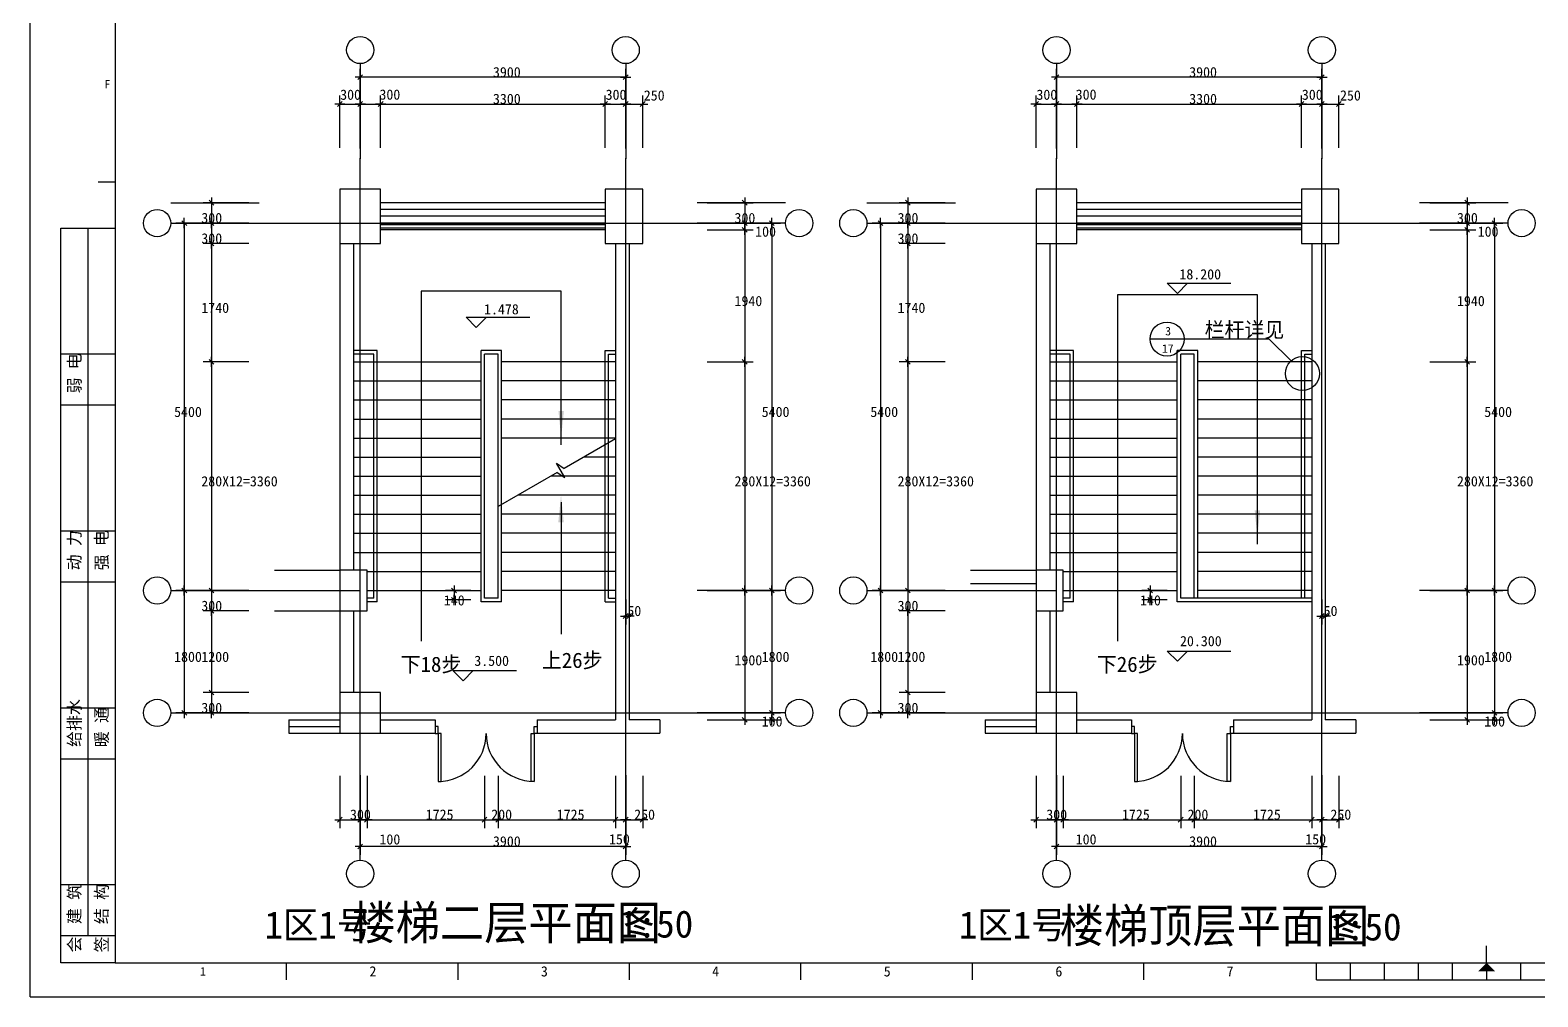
# Model space of a CAD drawing. Header units: metres. Extents: x 436269 to 478319, y -9460 to 20240.
# Drawn here: x 436269 to 458422, y -9460 to 4749 of the extents above; entities that cross this region are included whole.
import ezdxf

# ---------------------------------------------------------------- set-up
doc = ezdxf.new("R2010")
doc.units = ezdxf.units.M
for name, color, linetype in [('AXIS', 3, 'Continuous'), ('DOTE', 251, 'Continuous'), ('PUB_DIM', 3, 'Continuous'), ('STAIR1', 4, 'Continuous'), ('TEXT', 7, 'Continuous'), ('TK', 9, 'Continuous'), ('WALL', 2, 'Continuous'), ('WINDOW', 142, 'Continuous'), ('文字', 21, 'Continuous'), ('详细尺寸', 3, 'Continuous')]:
    doc.layers.add(name, color=color, linetype=linetype)

# ---------------------------------------------------------------- blocks, each defined once
blk = doc.blocks.new('_DIMX')
blk.add_line((-150, 0), (150, 0))
blk.add_lwpolyline([(-70, -70), (70, 70)])

msp = doc.modelspace()

# ---------------------------------------------------------------- linework, layer by layer
for p, q in [((441419.1, 2413.38), (440819.1, 2413.38)), ((440819.1, 2413.38), (440819.1, 1613.38)), ((441419.1, 1613.38), (441419.1, 2413.38)), ((445269.1, 2413.38), (444719.1, 2413.38)), ((444719.1, 2413.38), (444719.1, 1613.38)), ((445269.1, 1613.38), (445269.1, 2413.38)), ((451648.99, 2413.38), (451048.99, 2413.38)), ((451048.99, 2413.38), (451048.99, 1613.38)), ((451648.99, 1613.38), (451648.99, 2413.38)), ((455498.99, 2413.38), (454948.99, 2413.38)), ((454948.99, 2413.38), (454948.99, 1613.38)), ((455498.99, 1613.38), (455498.99, 2413.38)), ((444719.1, 1913.38), (441419.1, 1913.38)), ((444719.1, 1813.38), (441419.1, 1813.38)), ((454948.99, 1913.38), (451648.99, 1913.38)), ((454948.99, 1813.38), (451648.99, 1813.38)), ((440819.1, 1613.38), (441419.1, 1613.38)), ((444719.1, 1613.38), (445269.1, 1613.38)), ((451048.99, 1613.38), (451648.99, 1613.38)), ((454948.99, 1613.38), (455498.99, 1613.38)), ((441219.1, -3186.62), (440819.1, -3186.62)), ((440819.1, -3186.62), (440819.1, -3786.62)), ((441219.1, -3786.62), (441219.1, -3186.62)), ((450087.91, -3186.62), (451048.99, -3186.62)), ((451448.99, -3186.62), (451048.99, -3186.62)), ((451048.99, -3186.62), (451048.99, -3786.62)), ((451448.99, -3786.62), (451448.99, -3186.62)), ((450087.91, -3386.62), (451048.99, -3386.62)), ((440819.1, -3786.62), (441219.1, -3786.62)), ((451048.99, -3786.62), (451448.99, -3786.62)), ((441419.1, -4986.62), (440819.1, -4986.62)), ((440819.1, -4986.62), (440819.1, -5586.62)), ((441419.1, -5586.62), (441419.1, -4986.62)), ((451648.99, -4986.62), (451048.99, -4986.62)), ((451048.99, -4986.62), (451048.99, -5586.62)), ((451648.99, -5586.62), (451648.99, -4986.62)), ((441469.1, -5386.62), (442169.1, -5386.62)), ((440819.1, -5586.62), (441419.1, -5586.62)), ((451048.99, -5586.62), (451648.99, -5586.62))]:
    msp.add_line(p, q)
for points in [[(442219.1, -5486.62), (442219.1, -5588.62), (442264.1, -5588.62), (442264.1, -5486.62)], [(443719.1, -5486.62), (443719.1, -5588.62), (443674.1, -5588.62), (443674.1, -5486.62)], [(452448.99, -5486.62), (452448.99, -5588.62), (452493.99, -5588.62), (452493.99, -5486.62)], [(453948.99, -5486.62), (453948.99, -5588.62), (453903.99, -5588.62), (453903.99, -5486.62)], [(442264.1, -5588.62), (442264.1, -6293.62), (442309.1, -6293.62), (442309.1, -5588.62)], [(443674.1, -5588.62), (443674.1, -6293.62), (443629.1, -6293.62), (443629.1, -5588.62)], [(452493.99, -5588.62), (452493.99, -6293.62), (452538.99, -6293.62), (452538.99, -5588.62)], [(453903.99, -5588.62), (453903.99, -6293.62), (453858.99, -6293.62), (453858.99, -5588.62)]]:
    msp.add_lwpolyline(points, close=True)
for centre in [(441119.1, 4457.34), (445019.1, 4457.34), (451348.99, 4457.34), (455248.99, 4457.34), (438134.24, 1913.38), (447567.94, 1913.38), (448364.12, 1913.38), (458183.86, 1913.38), (438134.24, -3486.62), (447567.94, -3486.62), (448364.12, -3486.62), (458183.86, -3486.62), (438134.24, -5286.62), (447567.94, -5286.62), (448364.12, -5286.62), (458183.86, -5286.62), (441119.1, -7649.56), (445019.1, -7649.56), (451348.99, -7649.56), (455248.99, -7649.56)]:
    msp.add_circle(centre, 200)
for centre, start, end in [((442264.1, -5588.62), 270, 0), ((443674.1, -5588.62), 180, 270), ((452493.99, -5588.62), 270, 0), ((453903.99, -5588.62), 180, 270)]:
    msp.add_arc(centre, 705, start, end)
for points in [[(444071.29, -1246.62), (444111.29, -846.62), (444031.29, -846.62)], [(444069.1, -2086.62), (444029.1, -2486.62), (444109.1, -2486.62)], [(454301.18, -2708.14), (454341.18, -2308.14), (454261.18, -2308.14)]]:
    msp.add_solid(points)
at = {"layer": 'AXIS'}
for p, q in [((441119.1, 4257.34), (441119.1, 2857.34)), ((445019.1, 4257.34), (445019.1, 2857.34)), ((451348.99, 4257.34), (451348.99, 2857.34)), ((455248.99, 4257.34), (455248.99, 2857.34)), ((441119.1, 3007.34), (441119.1, 4182.34)), ((445018.6, 4057.34), (441119.6, 4057.34)), ((445019.1, 3007.34), (445019.1, 4182.34)), ((451348.99, 3007.34), (451348.99, 4182.34)), ((455248.49, 4057.34), (451349.49, 4057.34)), ((455248.99, 3007.34), (455248.99, 4182.34)), ((438334.24, 2213.38), (439634.24, 2213.38)), ((447367.94, 2213.38), (446067.94, 2213.38)), ((448564.12, 2213.38), (449864.12, 2213.38)), ((457983.86, 2213.38), (456683.86, 2213.38)), ((438334.24, 1913.38), (439634.24, 1913.38)), ((439484.24, 1913.38), (438409.24, 1913.38)), ((438534.24, 1912.88), (438534.24, -3486.12)), ((439484.24, 1913.38), (438809.24, 1913.38)), ((438934.24, 1913.88), (438934.24, 1914.38)), ((438934.24, 1913.38), (438934.24, 1613.38)), ((447367.94, 1913.38), (446067.94, 1913.38)), ((446217.94, 1913.38), (447292.94, 1913.38)), ((446217.94, 1813.38), (446892.94, 1813.38)), ((446767.94, 1812.88), (446767.94, -126.12)), ((447167.94, 1912.88), (447167.94, -3486.12)), ((448564.12, 1913.38), (449864.12, 1913.38)), ((449714.12, 1913.38), (448639.12, 1913.38)), ((448764.12, 1912.88), (448764.12, -3486.12)), ((449714.12, 1913.38), (449039.12, 1913.38)), ((449164.12, 1913.88), (449164.12, 1914.38)), ((449164.12, 1913.38), (449164.12, 1613.38)), ((457983.86, 1913.38), (456683.86, 1913.38)), ((456833.86, 1913.38), (457908.86, 1913.38)), ((456833.86, 1813.38), (457508.86, 1813.38)), ((457383.86, 1812.88), (457383.86, -126.12)), ((457783.86, 1912.88), (457783.86, -3486.12)), ((439484.24, 1613.38), (438809.24, 1613.38)), ((439484.24, 1613.38), (438809.24, 1613.38)), ((438934.24, 1612.88), (438934.24, -126.12)), ((438934.24, 1612.88), (438934.24, 1612.38)), ((449714.12, 1613.38), (449039.12, 1613.38)), ((449714.12, 1613.38), (449039.12, 1613.38)), ((449164.12, 1612.88), (449164.12, -126.12)), ((449164.12, 1612.88), (449164.12, 1612.38)), ((439484.24, -126.62), (438809.24, -126.62)), ((439484.24, -126.62), (438809.24, -126.62)), ((438934.24, -127.12), (438934.24, -3486.12)), ((446217.94, -126.62), (446892.94, -126.62)), ((446217.94, -126.62), (446892.94, -126.62)), ((446767.94, -127.12), (446767.94, -3486.12)), ((449714.12, -126.62), (449039.12, -126.62)), ((449714.12, -126.62), (449039.12, -126.62)), ((449164.12, -127.12), (449164.12, -3486.12)), ((456833.86, -126.62), (457508.86, -126.62)), ((456833.86, -126.62), (457508.86, -126.62)), ((457383.86, -127.12), (457383.86, -3486.12)), ((438334.24, -3486.62), (439634.24, -3486.62)), ((439484.24, -3486.62), (438409.24, -3486.62)), ((439484.24, -3486.62), (438409.24, -3486.62)), ((438534.24, -3487.12), (438534.24, -5286.12)), ((439484.24, -3486.62), (438809.24, -3486.62)), ((439484.24, -3486.62), (438809.24, -3486.62)), ((438934.24, -3486.12), (438934.24, -3485.62)), ((438934.24, -3486.62), (438934.24, -3786.62)), ((442744.1, -3486.62), (442372.16, -3486.62)), ((442497.16, -3486.12), (442497.16, -3485.62)), ((442497.16, -3486.62), (442497.16, -3626.62)), ((447367.94, -3486.62), (446067.94, -3486.62)), ((446217.94, -3486.62), (446892.94, -3486.62)), ((446217.94, -3486.62), (447292.94, -3486.62)), ((446217.94, -3486.62), (447292.94, -3486.62)), ((446217.94, -3486.62), (446892.94, -3486.62)), ((446767.94, -3487.12), (446767.94, -5386.12)), ((447167.94, -3487.12), (447167.94, -5286.12)), ((448564.12, -3486.62), (449864.12, -3486.62)), ((449714.12, -3486.62), (448639.12, -3486.62)), ((449714.12, -3486.62), (448639.12, -3486.62)), ((448764.12, -3487.12), (448764.12, -5286.12)), ((449714.12, -3486.62), (449039.12, -3486.62)), ((449714.12, -3486.62), (449039.12, -3486.62)), ((449164.12, -3486.12), (449164.12, -3485.62)), ((449164.12, -3486.62), (449164.12, -3786.62)), ((452973.99, -3486.62), (452602.04, -3486.62)), ((452727.04, -3486.12), (452727.04, -3485.62)), ((452727.04, -3486.62), (452727.04, -3626.62)), ((457983.86, -3486.62), (456683.86, -3486.62)), ((456833.86, -3486.62), (457508.86, -3486.62)), ((456833.86, -3486.62), (457908.86, -3486.62)), ((456833.86, -3486.62), (457908.86, -3486.62)), ((456833.86, -3486.62), (457508.86, -3486.62)), ((457383.86, -3487.12), (457383.86, -5386.12)), ((457783.86, -3487.12), (457783.86, -5286.12)), ((442744.1, -3626.62), (442372.16, -3626.62)), ((442497.16, -3627.12), (442497.16, -3627.62)), ((452973.99, -3626.62), (452602.04, -3626.62)), ((452727.04, -3627.12), (452727.04, -3627.62)), ((439484.24, -3786.62), (438809.24, -3786.62)), ((439484.24, -3786.62), (438809.24, -3786.62)), ((438934.24, -3787.12), (438934.24, -4986.12)), ((438934.24, -3787.12), (438934.24, -3787.62)), ((449714.12, -3786.62), (449039.12, -3786.62)), ((449714.12, -3786.62), (449039.12, -3786.62)), ((449164.12, -3787.12), (449164.12, -4986.12)), ((449164.12, -3787.12), (449164.12, -3787.62)), ((439484.24, -4986.62), (438809.24, -4986.62)), ((439484.24, -4986.62), (438809.24, -4986.62)), ((438934.24, -4986.12), (438934.24, -4985.62)), ((438934.24, -4986.62), (438934.24, -5286.62)), ((449714.12, -4986.62), (449039.12, -4986.62)), ((449714.12, -4986.62), (449039.12, -4986.62)), ((449164.12, -4986.12), (449164.12, -4985.62)), ((449164.12, -4986.62), (449164.12, -5286.62)), ((438334.24, -5286.62), (439634.24, -5286.62)), ((439484.24, -5286.62), (438409.24, -5286.62)), ((439484.24, -5286.62), (438809.24, -5286.62)), ((438934.24, -5287.12), (438934.24, -5287.62)), ((447367.94, -5286.62), (446067.94, -5286.62)), ((446217.94, -5286.62), (447292.94, -5286.62)), ((446217.94, -5286.62), (447292.94, -5286.62)), ((447167.94, -5286.12), (447167.94, -5285.62)), ((447167.94, -5286.62), (447167.94, -5386.62)), ((448564.12, -5286.62), (449864.12, -5286.62)), ((449714.12, -5286.62), (448639.12, -5286.62)), ((449714.12, -5286.62), (449039.12, -5286.62)), ((449164.12, -5287.12), (449164.12, -5287.62)), ((457983.86, -5286.62), (456683.86, -5286.62)), ((456833.86, -5286.62), (457908.86, -5286.62)), ((456833.86, -5286.62), (457908.86, -5286.62)), ((457783.86, -5286.12), (457783.86, -5285.62)), ((457783.86, -5286.62), (457783.86, -5386.62)), ((446217.94, -5386.62), (446892.94, -5386.62)), ((446217.94, -5386.62), (447292.94, -5386.62)), ((447167.94, -5387.12), (447167.94, -5387.62)), ((456833.86, -5386.62), (457508.86, -5386.62)), ((456833.86, -5386.62), (457908.86, -5386.62)), ((457783.86, -5387.12), (457783.86, -5387.62)), ((441119.1, -7449.56), (441119.1, -6049.56)), ((441119.1, -6199.56), (441119.1, -7374.56)), ((445019.1, -7449.56), (445019.1, -6049.56)), ((445019.1, -6199.56), (445019.1, -7374.56)), ((451348.99, -7449.56), (451348.99, -6049.56)), ((451348.99, -6199.56), (451348.99, -7374.56)), ((455248.99, -7449.56), (455248.99, -6049.56)), ((455248.99, -6199.56), (455248.99, -7374.56)), ((445018.6, -7249.56), (441119.6, -7249.56)), ((455248.49, -7249.56), (451349.49, -7249.56))]:
    msp.add_line(p, q, dxfattribs=at)
at = {"layer": 'DOTE'}
for p, q in [((441119.1, -6049.56), (441119.1, 2869.84)), ((445019.1, -6049.56), (445019.1, 2869.84)), ((451348.99, -6049.56), (451348.99, 2869.84)), ((455248.99, -6049.56), (455248.99, 2869.84)), ((439634.24, 1913.38), (446392.14, 1913.38)), ((449864.12, 1913.38), (457008.05, 1913.38)), ((439634.24, -3486.62), (441119.1, -3486.62)), ((449864.12, -3486.62), (451348.99, -3486.62)), ((439122.02, -5286.62), (446466.37, -5286.62)), ((449351.9, -5286.62), (457082.29, -5286.62))]:
    msp.add_line(p, q, dxfattribs=at)
at = {"layer": 'PUB_DIM'}
for p, q in [((444071.29, 913.71), (442015.66, 913.71)), ((442015.66, 913.71), (442015.66, -4230.07)), ((444071.29, -1346.62), (444071.29, 913.71)), ((453125.3, 879.9), (452975.3, 1029.9)), ((452975.3, 1029.9), (453275.3, 1029.9)), ((453275.3, 1029.9), (453125.3, 879.9)), ((453125.3, 1029.9), (453910.44, 1029.9)), ((454301.18, 859.93), (452245.54, 859.93)), ((452245.54, 859.93), (452245.54, -4230.07)), ((454301.18, -2808.14), (454301.18, 859.93)), ((442824.92, 378.73), (442674.92, 528.73)), ((442674.92, 528.73), (442974.92, 528.73)), ((442974.92, 528.73), (442824.92, 378.73)), ((442824.92, 528.73), (443610.06, 528.73)), ((444069.1, -2186.62), (444069.1, -4130.07)), ((453125.3, -4527.45), (452975.3, -4377.45)), ((452975.3, -4377.45), (453275.3, -4377.45)), ((453275.3, -4377.45), (453125.3, -4527.45)), ((453125.3, -4377.45), (453910.44, -4377.45)), ((442479.51, -4664.42), (442779.51, -4664.42)), ((442629.51, -4814.42), (442479.51, -4664.42)), ((442629.51, -4664.42), (443414.65, -4664.42)), ((442779.51, -4664.42), (442629.51, -4814.42))]:
    msp.add_line(p, q, dxfattribs=at)
at = {"layer": 'STAIR1'}
for p, q in [((444719.1, 1888.38), (441419.1, 1888.38)), ((444719.1, 1838.38), (441419.1, 1838.38)), ((454948.99, 1888.38), (451648.99, 1888.38)), ((454948.99, 1838.38), (451648.99, 1838.38)), ((441369.1, 38.38), (441019.1, 38.38)), ((441369.1, -3651.62), (441369.1, 38.38)), ((442894.1, -3651.62), (442894.1, 38.38)), ((443194.1, 38.38), (442894.1, 38.38)), ((443194.1, -3651.62), (443194.1, 38.38)), ((444719.1, -3651.62), (444719.1, 38.38)), ((444719.1, 38.38), (444869.1, 38.38)), ((451598.99, 38.38), (451248.99, 38.38)), ((451598.99, -3651.62), (451598.99, 38.38)), ((453123.99, -3651.62), (453123.99, 38.38)), ((453423.99, 38.38), (453123.99, 38.38)), ((453423.99, -3601.62), (453423.99, 38.38)), ((454948.99, -3601.62), (454948.99, 38.38)), ((454948.99, 38.38), (455098.99, 38.38)), ((441319.1, -11.62), (441019.1, -11.62)), ((441019.1, -126.62), (442894.1, -126.62)), ((441319.1, -3601.62), (441319.1, -11.62)), ((442944.1, -3601.62), (442944.1, -11.62)), ((443144.1, -11.62), (442944.1, -11.62)), ((443144.1, -3601.62), (443144.1, -11.62)), ((444869.1, -126.62), (443194.1, -126.62)), ((444769.1, -3601.62), (444769.1, -11.62)), ((444769.1, -11.62), (444869.1, -11.62)), ((451548.99, -11.62), (451248.99, -11.62)), ((451248.99, -126.62), (453123.99, -126.62)), ((451548.99, -3601.62), (451548.99, -11.62)), ((453173.99, -3601.62), (453173.99, -11.62)), ((453373.99, -11.62), (453173.99, -11.62)), ((453373.99, -3601.62), (453373.99, -11.62)), ((455098.99, -126.62), (453423.99, -126.62)), ((454998.99, -3601.62), (454998.99, -11.62)), ((454998.99, -11.62), (455098.99, -11.62)), ((441019.1, -406.62), (442894.1, -406.62)), ((444869.1, -406.62), (443194.1, -406.62)), ((451248.99, -406.62), (453123.99, -406.62)), ((455098.99, -406.62), (453423.99, -406.62)), ((441019.1, -686.62), (442894.1, -686.62)), ((444869.1, -686.62), (443194.1, -686.62)), ((451248.99, -686.62), (453123.99, -686.62)), ((455098.99, -686.62), (453423.99, -686.62)), ((441019.1, -966.62), (442894.1, -966.62)), ((444869.1, -966.62), (443194.1, -966.62)), ((451248.99, -966.62), (453123.99, -966.62)), ((455098.99, -966.62), (453423.99, -966.62)), ((441019.1, -1246.62), (442894.1, -1246.62)), ((444869.1, -1246.62), (443194.1, -1246.62)), ((444869.1, -1246.62), (443194.1, -1246.62)), ((444869.1, -1257.28), (444116.82, -1691.61)), ((451248.99, -1246.62), (453123.99, -1246.62)), ((455098.99, -1246.62), (453423.99, -1246.62)), ((441019.1, -1526.62), (442894.1, -1526.62)), ((444869.1, -1526.62), (444402.59, -1526.62)), ((451248.99, -1526.62), (453123.99, -1526.62)), ((455098.99, -1526.62), (453423.99, -1526.62)), ((444012.9, -1751.61), (443144.1, -2253.21)), ((444124.86, -1825.54), (444004.86, -1617.69)), ((444004.86, -1617.69), (444116.82, -1691.61)), ((444012.9, -1751.61), (444124.86, -1825.54)), ((441019.1, -1806.62), (442894.1, -1806.62)), ((444869.1, -1806.62), (443917.62, -1806.62)), ((451248.99, -1806.62), (453123.99, -1806.62)), ((455098.99, -1806.62), (453423.99, -1806.62)), ((441019.1, -2086.62), (442894.1, -2086.62)), ((444869.1, -2086.62), (443432.64, -2086.62)), ((451248.99, -2086.62), (453123.99, -2086.62)), ((455098.99, -2086.62), (453423.99, -2086.62)), ((441019.1, -2366.62), (442894.1, -2366.62)), ((444869.1, -2366.62), (443194.1, -2366.62)), ((451248.99, -2366.62), (453123.99, -2366.62)), ((455098.99, -2366.62), (453423.99, -2366.62)), ((441019.1, -2646.62), (442894.1, -2646.62)), ((444869.1, -2646.62), (443194.1, -2646.62)), ((451248.99, -2646.62), (453123.99, -2646.62)), ((455098.99, -2646.62), (453423.99, -2646.62)), ((441019.1, -2926.62), (442894.1, -2926.62)), ((444869.1, -2926.62), (443194.1, -2926.62)), ((451248.99, -2926.62), (453123.99, -2926.62)), ((455098.99, -2926.62), (453423.99, -2926.62)), ((439858.03, -3186.62), (440819.1, -3186.62)), ((441219.1, -3206.62), (442894.1, -3206.62)), ((444869.1, -3206.62), (443194.1, -3206.62)), ((451448.99, -3206.62), (453123.99, -3206.62)), ((455098.99, -3206.62), (453423.99, -3206.62)), ((439858.03, -3486.62), (440819.1, -3486.62)), ((441219.1, -3486.62), (442894.1, -3486.62)), ((444869.1, -3486.62), (443194.1, -3486.62)), ((451448.99, -3486.62), (453123.99, -3486.62)), ((455098.99, -3486.62), (453423.99, -3486.62)), ((441319.1, -3601.62), (441219.1, -3601.62)), ((441369.1, -3651.62), (441219.1, -3651.62)), ((443194.1, -3651.62), (442894.1, -3651.62)), ((443144.1, -3601.62), (442944.1, -3601.62)), ((444719.1, -3651.62), (444869.1, -3651.62)), ((444769.1, -3601.62), (444869.1, -3601.62)), ((451548.99, -3601.62), (451448.99, -3601.62)), ((451598.99, -3651.62), (451448.99, -3651.62)), ((455098.99, -3651.62), (453123.99, -3651.62)), ((455098.99, -3601.62), (453173.99, -3601.62)), ((439858.03, -3786.62), (440819.1, -3786.62))]:
    msp.add_line(p, q, dxfattribs=at)
at = {"layer": 'TK'}
for p, q in [((436269.25, -9460.15), (436269.25, 20239.85)), ((437269.25, 2519.85), (437519.25, 2519.85)), ((437119.25, -8560.15), (437119.25, 1839.85)), ((436719.25, -10.15), (437519.25, -10.15)), ((436719.25, -760.15), (437519.25, -760.15)), ((436719.25, -2610.15), (437519.25, -2610.15)), ((436719.25, -3360.15), (437519.25, -3360.15)), ((436719.25, -5210.15), (437519.25, -5210.15)), ((436719.25, -5960.15), (437519.25, -5960.15)), ((436719.25, -7810.15), (437519.25, -7810.15)), ((436719.25, -8560.15), (437519.25, -8560.15)), ((457669.25, -8960.15), (457669.25, -8710.15)), ((440038, -9210.15), (440038, -8960.15)), ((442556.75, -9210.15), (442556.75, -8960.15)), ((445075.5, -9210.15), (445075.5, -8960.15)), ((447594.25, -9210.15), (447594.25, -8960.15)), ((450113, -9210.15), (450113, -8960.15)), ((452631.75, -9210.15), (452631.75, -8960.15)), ((455169.25, -9210.15), (455169.25, -8960.15)), ((455669.25, -9210.15), (455669.25, -8960.15)), ((456169.25, -9210.15), (456169.25, -8960.15)), ((456669.25, -9210.15), (456669.25, -8960.15)), ((457169.25, -9210.15), (457169.25, -8960.15)), ((458169.25, -9210.15), (458169.25, -8960.15)), ((455169.25, -9210.15), (460169.25, -9210.15)), ((436269.25, -9460.15), (478319.25, -9460.15))]:
    msp.add_line(p, q, dxfattribs=at)
msp.add_lwpolyline([(477819.25, 19739.85), (437519.25, 19739.85), (437519.25, -8960.15), (477819.25, -8960.15)], close=True, dxfattribs=at)
for points in [[(437519.25, -8960.15), (436719.25, -8960.15), (436719.25, 1839.85), (437519.25, 1839.85)], [(457669.25, -9085.15), (457669.25, -9210.15)]]:
    msp.add_lwpolyline(points, dxfattribs=at)
msp.add_solid([(457544.25, -9085.15), (457794.25, -9085.15), (457669.25, -8960.15)], dxfattribs=at)
at = {"layer": 'WALL'}
for p, q in [((440819.1, 1613.38), (440819.1, -3186.62)), ((441019.1, 1613.38), (441019.1, -3186.62)), ((444869.1, 1613.38), (444869.1, -5386.62)), ((445069.1, 1613.38), (445069.1, -5386.62)), ((451048.99, 1613.38), (451048.99, -3186.62)), ((451248.99, 1613.38), (451248.99, -3186.62)), ((455098.99, 1613.38), (455098.99, -5386.62)), ((455298.99, 1613.38), (455298.99, -5386.62)), ((440819.1, -3786.62), (440819.1, -4986.62)), ((441019.1, -3786.62), (441019.1, -4986.62)), ((451048.99, -3786.62), (451048.99, -4986.62)), ((451248.99, -3786.62), (451248.99, -4986.62)), ((441419.1, -5386.62), (442219.1, -5386.62)), ((442219.1, -5386.62), (442219.1, -5586.62)), ((443719.1, -5386.62), (444869.1, -5386.62)), ((443719.1, -5386.62), (443719.1, -5586.62)), ((445519.1, -5386.62), (445069.1, -5386.62)), ((445519.1, -5386.62), (445519.1, -5586.62)), ((451648.99, -5386.62), (452448.99, -5386.62)), ((452448.99, -5386.62), (452448.99, -5586.62)), ((453948.99, -5386.62), (455098.99, -5386.62)), ((453948.99, -5386.62), (453948.99, -5586.62)), ((455748.99, -5386.62), (455298.99, -5386.62)), ((455748.99, -5386.62), (455748.99, -5586.62)), ((441125.24, -5586.62), (442219.1, -5586.62)), ((443719.1, -5586.62), (445519.1, -5586.62)), ((451355.13, -5586.62), (452448.99, -5586.62)), ((453948.99, -5586.62), (455748.99, -5586.62))]:
    msp.add_line(p, q, dxfattribs=at)
at = {"layer": 'WINDOW'}
for p, q in [((444719.1, 2213.38), (441419.1, 2213.38)), ((444719.1, 2113.38), (441419.1, 2113.38)), ((444719.1, 2013.38), (441419.1, 2013.38)), ((454948.99, 2213.38), (451648.99, 2213.38)), ((454948.99, 2113.38), (451648.99, 2113.38)), ((454948.99, 2013.38), (451648.99, 2013.38)), ((440069.11, -5386.62), (440069.11, -5586.62)), ((440069.11, -5386.62), (440819.1, -5386.62)), ((440069.11, -5486.62), (440819.1, -5486.62)), ((450298.99, -5386.62), (450298.99, -5586.62)), ((450298.99, -5386.62), (451048.99, -5386.62)), ((450298.99, -5486.62), (451048.99, -5486.62)), ((440069.11, -5586.62), (440819.1, -5586.62)), ((450298.99, -5586.62), (451048.99, -5586.62))]:
    msp.add_line(p, q, dxfattribs=at)
at = {"layer": '文字'}
for p, q in [((454472.98, 209.35), (452723.97, 209.35)), ((454794.82, -112.71), (454472.98, 209.35))]:
    msp.add_line(p, q, dxfattribs=at)
for centre in [(452973.97, 209.35), (454961.75, -298.81)]:
    msp.add_circle(centre, 250, dxfattribs=at)
at = {"layer": '详细尺寸'}
for p, q in [((440819.1, 3019.84), (440819.1, 3788.8)), ((441119.1, 3019.84), (441119.1, 3788.8)), ((441119.1, 3019.84), (441119.1, 3788.8)), ((441419.1, 3019.84), (441419.1, 3788.8)), ((441419.1, 3019.84), (441419.1, 3788.8)), ((444719.1, 3019.84), (444719.1, 3788.8)), ((444719.1, 3019.84), (444719.1, 3788.8)), ((445019.1, 3019.84), (445019.1, 3788.8)), ((445019.1, 3019.84), (445019.1, 3788.8)), ((445269.1, 3019.84), (445269.1, 3788.8)), ((451048.99, 3019.84), (451048.99, 3788.8)), ((451348.99, 3019.84), (451348.99, 3788.8)), ((451348.99, 3019.84), (451348.99, 3788.8)), ((451648.99, 3019.84), (451648.99, 3788.8)), ((451648.99, 3019.84), (451648.99, 3788.8)), ((454948.99, 3019.84), (454948.99, 3788.8)), ((454948.99, 3019.84), (454948.99, 3788.8)), ((455248.99, 3019.84), (455248.99, 3788.8)), ((455248.99, 3019.84), (455248.99, 3788.8)), ((455498.99, 3019.84), (455498.99, 3788.8)), ((440819.6, 3663.8), (441118.6, 3663.8)), ((441119.6, 3663.8), (441418.6, 3663.8)), ((441419.6, 3663.8), (444718.6, 3663.8)), ((444719.6, 3663.8), (445018.6, 3663.8)), ((445019.6, 3663.8), (445268.6, 3663.8)), ((451049.49, 3663.8), (451348.49, 3663.8)), ((451349.49, 3663.8), (451648.49, 3663.8)), ((451649.49, 3663.8), (454948.49, 3663.8)), ((454949.49, 3663.8), (455248.49, 3663.8)), ((455249.49, 3663.8), (455498.49, 3663.8)), ((439484.24, 2213.38), (438809.24, 2213.38)), ((438934.24, 2213.88), (438934.24, 2214.38)), ((438934.24, 2213.38), (438934.24, 1913.38)), ((446217.94, 2213.38), (446892.94, 2213.38)), ((446767.94, 2213.88), (446767.94, 2214.38)), ((446767.94, 2213.38), (446767.94, 1913.38)), ((449714.12, 2213.38), (449039.12, 2213.38)), ((449164.12, 2213.88), (449164.12, 2214.38)), ((449164.12, 2213.38), (449164.12, 1913.38)), ((456833.86, 2213.38), (457508.86, 2213.38)), ((457383.86, 2213.88), (457383.86, 2214.38)), ((457383.86, 2213.38), (457383.86, 1913.38)), ((439484.24, 1913.38), (438809.24, 1913.38)), ((438934.24, 1912.88), (438934.24, 1912.38)), ((446217.94, 1913.38), (446892.94, 1913.38)), ((446217.94, 1913.38), (446892.94, 1913.38)), ((446217.94, 1813.38), (446892.94, 1813.38)), ((446767.94, 1913.88), (446767.94, 1914.38)), ((446767.94, 1913.38), (446767.94, 1813.38)), ((446767.94, 1913.38), (446767.94, 1813.38)), ((446767.94, 1912.88), (446767.94, 1912.38)), ((446767.94, 1812.88), (446767.94, 1812.38)), ((449714.12, 1913.38), (449039.12, 1913.38)), ((449164.12, 1912.88), (449164.12, 1912.38)), ((456833.86, 1913.38), (457508.86, 1913.38)), ((456833.86, 1913.38), (457508.86, 1913.38)), ((456833.86, 1813.38), (457508.86, 1813.38)), ((457383.86, 1913.88), (457383.86, 1914.38)), ((457383.86, 1913.38), (457383.86, 1813.38)), ((457383.86, 1913.38), (457383.86, 1813.38)), ((457383.86, 1912.88), (457383.86, 1912.38)), ((457383.86, 1812.88), (457383.86, 1812.38)), ((445019.1, -3620.31), (445019.1, -3987.17)), ((445069.1, -3620.31), (445069.1, -3987.17)), ((455248.99, -3620.31), (455248.99, -3987.17)), ((455298.99, -3620.31), (455298.99, -3987.17)), ((445018.6, -3862.17), (445018.1, -3862.17)), ((445019.1, -3862.17), (445069.1, -3862.17)), ((445069.6, -3862.17), (445070.1, -3862.17)), ((455248.49, -3862.17), (455247.99, -3862.17)), ((455248.99, -3862.17), (455298.99, -3862.17)), ((455299.49, -3862.17), (455299.99, -3862.17)), ((440819.1, -6212.05), (440819.1, -6981.02)), ((441119.1, -6212.05), (441119.1, -6981.02)), ((441119.1, -6212.05), (441119.1, -6981.02)), ((441219.1, -6212.05), (441219.1, -6981.02)), ((441219.1, -6212.05), (441219.1, -6981.02)), ((442944.1, -6212.05), (442944.1, -6981.02)), ((442944.1, -6212.05), (442944.1, -6981.02)), ((443144.1, -6212.05), (443144.1, -6981.02)), ((443144.1, -6212.05), (443144.1, -6981.02)), ((444869.1, -6212.05), (444869.1, -6981.02)), ((444869.1, -6212.05), (444869.1, -6981.02)), ((445019.1, -6212.05), (445019.1, -6981.02)), ((445019.1, -6212.05), (445019.1, -6981.02)), ((445269.1, -6212.05), (445269.1, -6981.02)), ((451048.99, -6212.05), (451048.99, -6981.02)), ((451348.99, -6212.05), (451348.99, -6981.02)), ((451348.99, -6212.05), (451348.99, -6981.02)), ((451448.99, -6212.05), (451448.99, -6981.02)), ((451448.99, -6212.05), (451448.99, -6981.02)), ((453173.99, -6212.05), (453173.99, -6981.02)), ((453173.99, -6212.05), (453173.99, -6981.02)), ((453373.99, -6212.05), (453373.99, -6981.02)), ((453373.99, -6212.05), (453373.99, -6981.02)), ((455098.99, -6212.05), (455098.99, -6981.02)), ((455098.99, -6212.05), (455098.99, -6981.02)), ((455248.99, -6212.05), (455248.99, -6981.02)), ((455248.99, -6212.05), (455248.99, -6981.02)), ((455498.99, -6212.05), (455498.99, -6981.02)), ((440818.6, -6856.02), (440818.1, -6856.02)), ((440819.1, -6856.02), (441119.1, -6856.02)), ((441118.6, -6856.02), (441118.1, -6856.02)), ((441119.1, -6856.02), (441219.1, -6856.02)), ((441119.1, -6856.02), (441219.1, -6856.02)), ((441119.6, -6856.02), (441120.1, -6856.02)), ((441219.6, -6856.02), (442943.6, -6856.02)), ((441219.6, -6856.02), (441220.1, -6856.02)), ((442943.6, -6856.02), (442943.1, -6856.02)), ((442944.1, -6856.02), (443144.1, -6856.02)), ((443144.6, -6856.02), (443145.1, -6856.02)), ((443144.6, -6856.02), (444868.6, -6856.02)), ((444868.6, -6856.02), (444868.1, -6856.02)), ((444869.1, -6856.02), (445019.1, -6856.02)), ((444869.1, -6856.02), (445019.1, -6856.02)), ((445018.6, -6856.02), (445018.1, -6856.02)), ((445019.1, -6856.02), (445269.1, -6856.02)), ((445019.6, -6856.02), (445020.1, -6856.02)), ((445269.6, -6856.02), (445270.1, -6856.02)), ((451048.49, -6856.02), (451047.99, -6856.02)), ((451048.99, -6856.02), (451348.99, -6856.02)), ((451348.49, -6856.02), (451347.99, -6856.02)), ((451348.99, -6856.02), (451448.99, -6856.02)), ((451348.99, -6856.02), (451448.99, -6856.02)), ((451349.49, -6856.02), (451349.99, -6856.02)), ((451449.49, -6856.02), (451449.99, -6856.02)), ((451449.49, -6856.02), (453173.49, -6856.02)), ((453173.49, -6856.02), (453172.99, -6856.02)), ((453173.99, -6856.02), (453373.99, -6856.02)), ((453374.49, -6856.02), (455098.49, -6856.02)), ((453374.49, -6856.02), (453374.99, -6856.02)), ((455098.49, -6856.02), (455097.99, -6856.02)), ((455098.99, -6856.02), (455248.99, -6856.02)), ((455098.99, -6856.02), (455248.99, -6856.02)), ((455248.49, -6856.02), (455247.99, -6856.02)), ((455248.99, -6856.02), (455498.99, -6856.02)), ((455249.49, -6856.02), (455249.99, -6856.02)), ((455499.49, -6856.02), (455499.99, -6856.02))]:
    msp.add_line(p, q, dxfattribs=at)

# ---------------------------------------------------------------- block references
at = {"layer": 'AXIS', "xscale": 0.5, "yscale": 0.5, "zscale": 0.5}
for p, rotation in [((441119.1, 4057.34), 180), ((451348.99, 4057.34), 180), ((438534.24, 1913.38), 90), ((438934.24, 1913.38), 270), ((446767.94, 1813.38), 90), ((447167.94, 1913.38), 90), ((448764.12, 1913.38), 90), ((449164.12, 1913.38), 270), ((457383.86, 1813.38), 90), ((457783.86, 1913.38), 90), ((438934.24, 1613.38), 90), ((438934.24, 1613.38), 90), ((449164.12, 1613.38), 90), ((449164.12, 1613.38), 90), ((438934.24, -126.62), 270), ((438934.24, -126.62), 90), ((446767.94, -126.62), 270), ((446767.94, -126.62), 90), ((449164.12, -126.62), 270), ((449164.12, -126.62), 90), ((457383.86, -126.62), 270), ((457383.86, -126.62), 90), ((438534.24, -3486.62), 90), ((438534.24, -3486.62), 270), ((438934.24, -3486.62), 270), ((438934.24, -3486.62), 270), ((442497.16, -3486.62), 270), ((446767.94, -3486.62), 90), ((446767.94, -3486.62), 270), ((447167.94, -3486.62), 90), ((447167.94, -3486.62), 270), ((448764.12, -3486.62), 90), ((448764.12, -3486.62), 270), ((449164.12, -3486.62), 270), ((449164.12, -3486.62), 270), ((452727.04, -3486.62), 270), ((457383.86, -3486.62), 90), ((457383.86, -3486.62), 270), ((457783.86, -3486.62), 90), ((457783.86, -3486.62), 270), ((438934.24, -3786.62), 90), ((438934.24, -3786.62), 90), ((442497.16, -3626.62), 90), ((449164.12, -3786.62), 90), ((449164.12, -3786.62), 90), ((452727.04, -3626.62), 90), ((438934.24, -4986.62), 270), ((438934.24, -4986.62), 270), ((449164.12, -4986.62), 270), ((449164.12, -4986.62), 270), ((438534.24, -5286.62), 270), ((438934.24, -5286.62), 90), ((446767.94, -5386.62), 270), ((447167.94, -5286.62), 270), ((447167.94, -5286.62), 270), ((447167.94, -5386.62), 90), ((448764.12, -5286.62), 270), ((449164.12, -5286.62), 90), ((457383.86, -5386.62), 270), ((457783.86, -5286.62), 270), ((457783.86, -5286.62), 270), ((457783.86, -5386.62), 90), ((441119.1, -7249.56), 180), ((451348.99, -7249.56), 180)]:
    msp.add_blockref('_DIMX', p, dxfattribs=dict(at, rotation=rotation))
for p in [(445019.1, 4057.34), (455248.99, 4057.34), (445019.1, -7249.56), (455248.99, -7249.56)]:
    msp.add_blockref('_DIMX', p, dxfattribs=at)
at = {"layer": '详细尺寸', "xscale": 0.5, "yscale": 0.5, "zscale": 0.5}
for p, rotation in [((440819.1, 3663.8), 180), ((441119.1, 3663.8), 180), ((441419.1, 3663.8), 180), ((444719.1, 3663.8), 180), ((445019.1, 3663.8), 180), ((451048.99, 3663.8), 180), ((451348.99, 3663.8), 180), ((451648.99, 3663.8), 180), ((454948.99, 3663.8), 180), ((455248.99, 3663.8), 180), ((438934.24, 2213.38), 270), ((446767.94, 2213.38), 270), ((449164.12, 2213.38), 270), ((457383.86, 2213.38), 270), ((438934.24, 1913.38), 90), ((446767.94, 1913.38), 270), ((446767.94, 1913.38), 90), ((446767.94, 1813.38), 90), ((449164.12, 1913.38), 90), ((457383.86, 1913.38), 270), ((457383.86, 1913.38), 90), ((457383.86, 1813.38), 90), ((445069.1, -3862.17), 180), ((455298.99, -3862.17), 180), ((441119.1, -6856.02), 180), ((441219.1, -6856.02), 180), ((441219.1, -6856.02), 180), ((443144.1, -6856.02), 180), ((443144.1, -6856.02), 180), ((445019.1, -6856.02), 180), ((445269.1, -6856.02), 180), ((451348.99, -6856.02), 180), ((451448.99, -6856.02), 180), ((451448.99, -6856.02), 180), ((453373.99, -6856.02), 180), ((453373.99, -6856.02), 180), ((455248.99, -6856.02), 180), ((455498.99, -6856.02), 180)]:
    msp.add_blockref('_DIMX', p, dxfattribs=dict(at, rotation=rotation))
for p in [(441119.1, 3663.8), (441419.1, 3663.8), (444719.1, 3663.8), (445019.1, 3663.8), (445269.1, 3663.8), (451348.99, 3663.8), (451648.99, 3663.8), (454948.99, 3663.8), (455248.99, 3663.8), (455498.99, 3663.8), (445019.1, -3862.17), (455248.99, -3862.17), (440819.1, -6856.02), (441119.1, -6856.02), (442944.1, -6856.02), (442944.1, -6856.02), (444869.1, -6856.02), (444869.1, -6856.02), (445019.1, -6856.02), (451048.99, -6856.02), (451348.99, -6856.02), (453173.99, -6856.02), (453173.99, -6856.02), (455098.99, -6856.02), (455098.99, -6856.02), (455248.99, -6856.02)]:
    msp.add_blockref('_DIMX', p, dxfattribs=at)

# ---------------------------------------------------------------- texts
at = {"layer": 'AXIS', "char_height": 150, "attachment_point": 1}
for s, insert in [('\\A1;3900', (443069.1, 4207.34)), ('\\A1;3900', (453298.99, 4207.34)), ('\\A1;300', (438784.24, 1763.38)), ('\\A1;300', (449014.12, 1763.38)), ('\\A1;1740', (438784.24, 743.38)), ('\\A1;1940', (446617.94, 843.38)), ('\\A1;1740', (449014.12, 743.38)), ('\\A1;1940', (457233.86, 843.38)), ('\\A1;5400', (438384.24, -786.62)), ('\\A1;5400', (447017.94, -786.62)), ('\\A1;5400', (448614.12, -786.62)), ('\\A1;5400', (457633.86, -786.62)), ('\\A1;280X12=3360', (438784.24, -1806.62)), ('\\A1;280X12=3360', (446617.94, -1806.62)), ('\\A1;280X12=3360', (449014.12, -1806.62)), ('\\A1;280X12=3360', (457233.86, -1806.62)), ('\\A1;300', (438784.24, -3636.62)), ('\\A1;140', (442347.16, -3556.62)), ('\\A1;300', (449014.12, -3636.62)), ('\\A1;140', (452577.04, -3556.62)), ('\\A1;1800', (438384.24, -4386.62)), ('\\A1;1200', (438784.24, -4386.62)), ('\\A1;1800', (447017.94, -4386.62)), ('\\A1;1800', (448614.12, -4386.62)), ('\\A1;1200', (449014.12, -4386.62)), ('\\A1;1800', (457633.86, -4386.62)), ('\\A1;1900', (446617.94, -4436.62)), ('\\A1;1900', (457233.86, -4436.62)), ('\\A1;300', (438784.24, -5136.62)), ('\\A1;300', (449014.12, -5136.62)), ('\\A1;100', (447017.94, -5336.62)), ('\\A1;100', (457633.86, -5336.62)), ('\\A1;3900', (443069.1, -7099.56)), ('\\A1;3900', (453298.99, -7099.56))]:
    msp.add_mtext(s, dxfattribs=dict(at, insert=insert))
at = {"layer": 'PUB_DIM'}
for s, p in [('18.200', (453155.12, 1085.92)), ('1.478', (442938.44, 571.92)), ('20.300', (453164.16, -4305.58)), ('3.500', (442794.65, -4595.16))]:
    msp.add_text(s, height=150, dxfattribs=at).set_placement(p)
at = {"layer": 'TEXT'}
for s, height, p in [('1区1号', 400, (439711.81, -8603.1)), (' 楼梯二层平面图', 500, (440649.66, -8620.18)), ('1:50', 400, (444923.62, -8588.85)), ('1区1号', 400, (449913.26, -8603.1)), (' 楼梯顶层平面图', 500, (451056.58, -8662.28)), ('1:50', 400, (455330.54, -8630.95))]:
    msp.add_text(s, height=height, dxfattribs=at).set_placement(p)
at = {"layer": 'TK'}
for s, height, p in [('F', 125, (437361.36, 3892.35)), ('1', 125, (438765.97, -9147.65)), ('2', 150, (441254.87, -9160.15)), ('3', 150, (443773.62, -9160.15)), ('4', 150, (446289.34, -9160.15)), ('5', 150, (448811.12, -9160.15)), ('6', 150, (451332.91, -9160.15)), ('7', 150, (453848.62, -9160.15))]:
    msp.add_text(s, height=height, dxfattribs=at).set_placement(p)
for s, p in [('弱 电', (437009.25, -590.87)), ('动 力', (437009.25, -3190.87)), ('强 电', (437409.25, -3190.87)), ('给排水', (437009.25, -5786.58)), ('暖 通', (437409.25, -5790.87)), ('建 筑', (437009.25, -8390.87)), ('结 构', (437409.25, -8390.87)), ('会', (437009.25, -8807.3)), ('签', (437409.25, -8807.3))]:
    msp.add_text(s, height=180, rotation=90, dxfattribs=at).set_placement(p)
at = {"layer": '文字'}
for s, height, p in [('栏杆详见', 225, (453525.52, 231.55)), ('3', 125, (452947.21, 262.63)), ('17', 125, (452899.29, 6.57)), ('下18步', 225, (441713.25, -4684.31)), ('上26步', 225, (443787.97, -4625.21)), ('下26步', 225, (451943.14, -4684.31))]:
    msp.add_text(s, height=height, dxfattribs=at).set_placement(p)
at = {"layer": '详细尺寸', "char_height": 150, "attachment_point": 1}
for s, insert in [('\\A1;300', (440824.44, 3875.75)), ('\\A1;300', (441401.39, 3877.58)), ('\\A1;3300', (443069.1, 3813.8)), ('\\A1;300', (444724.44, 3875.75)), ('\\A1;250', (445285.34, 3864.95)), ('\\A1;300', (451054.32, 3875.75)), ('\\A1;300', (451631.27, 3877.58)), ('\\A1;3300', (453298.99, 3813.8)), ('\\A1;300', (454954.32, 3875.75)), ('\\A1;250', (455515.22, 3864.95)), ('\\A1;300', (438784.24, 2063.38)), ('\\A1;300', (446617.94, 2063.38)), ('\\A1;300', (449014.12, 2063.38)), ('\\A1;300', (457233.86, 2063.38)), ('\\A1;100', (446921.82, 1863.38)), ('\\A1;100', (457537.73, 1863.38)), ('\\A1;50', (445044.1, -3712.17)), ('\\A1;50', (455273.99, -3712.17)), ('\\A1;300', (440969.1, -6706.02)), ('\\A1;1725', (442081.6, -6706.02)), ('\\A1;200', (443044.1, -6706.02)), ('\\A1;1725', (444006.6, -6706.02)), ('\\A1;250', (445144.1, -6706.02)), ('\\A1;300', (451198.99, -6706.02)), ('\\A1;1725', (452311.49, -6706.02)), ('\\A1;200', (453273.99, -6706.02)), ('\\A1;1725', (454236.49, -6706.02)), ('\\A1;250', (455373.99, -6706.02)), ('\\A1;100', (441401.39, -7069.79)), ('\\A1;150', (444774.44, -7067.96)), ('\\A1;100', (451631.27, -7069.79)), ('\\A1;150', (455004.32, -7067.96))]:
    msp.add_mtext(s, dxfattribs=dict(at, insert=insert))

doc.saveas('drawing.dxf')
